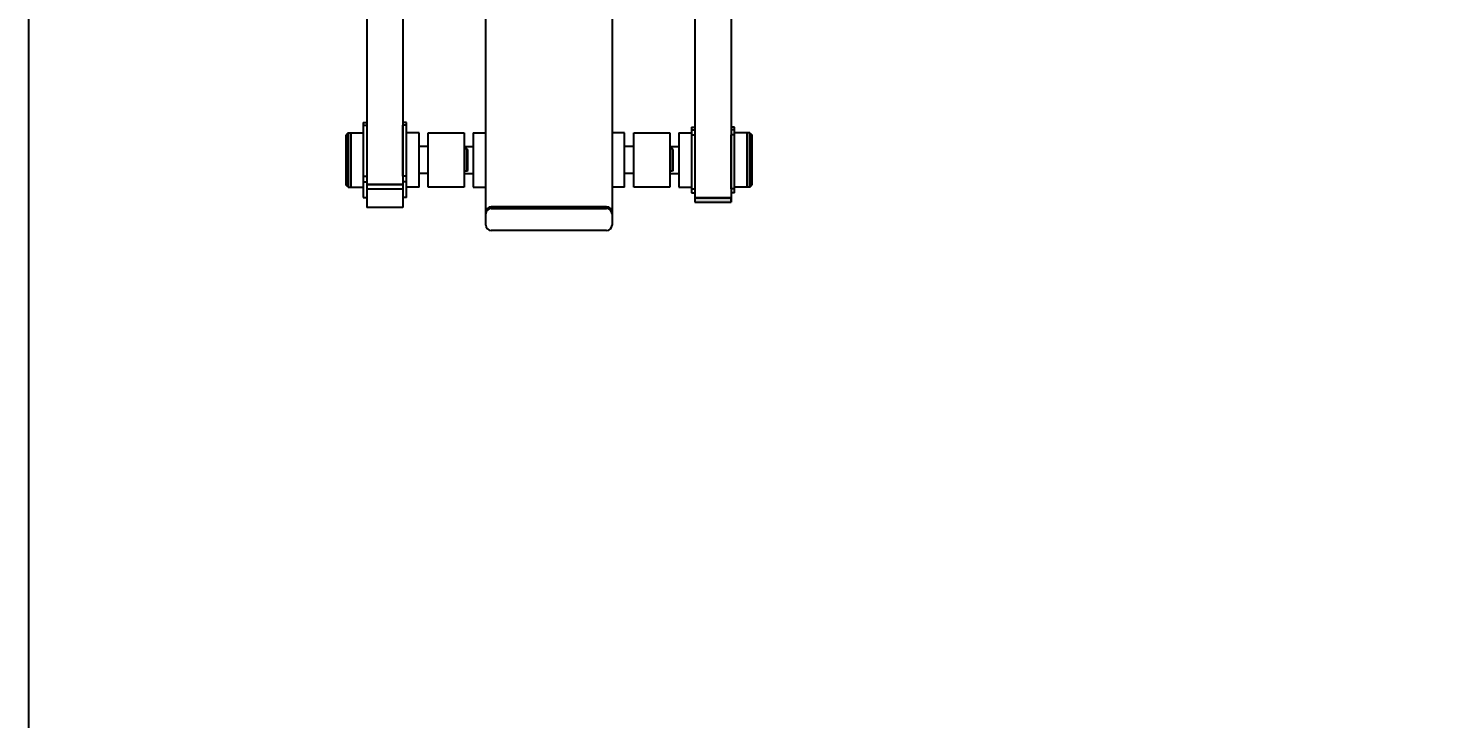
# Model space of a CAD drawing. Header units: millimetres. Extents: x -4989 to 3850, y -3780 to 2461.
# Drawn here: x -2898 to -1324, y -328 to 438 of the extents above; entities that cross this region are included whole.
import ezdxf

# ---------------------------------------------------------------- set-up
doc = ezdxf.new("R2010")
doc.units = ezdxf.units.MM
doc.layers.add('DIKOM_ОБЪЕКТ', color=7, linetype='Continuous')
doc.layers.add('DIKOM_РАЗМЕР_ОБЪЕКТА', color=7, linetype='Continuous')
doc.styles.add('style1', font='arial.ttf', dxfattribs={"width": 0.8})
doc.dimstyles.new('1-50', dxfattribs={"dimtxt": 300, "dimasz": 200, "dimexe": 100, "dimexo": 0, "dimgap": 100, "dimtad": 1, "dimdec": 0, "dimtxsty": 'style1', "dimcen": 0, "dimclrd": 7, "dimclre": 7, "dimadec": 1, "dimazin": 2, "dimtfac": 1, "dimtdec": 0, "dimtmove": 0, "dimatfit": 3, "dimfxl": 0, "dimlwd": 25, "dimlwe": 18, "dimarcsym": 0})

# ---------------------------------------------------------------- blocks, each defined once
blk = doc.blocks.new('*D0')
at = {"layer": 'Defpoints', "color": 0, "transparency": 16777216}
for p in [(3115.5, 1959.7), (-3896.5, -2039.1), (3081.8, -2039.1)]:
    blk.add_point(p, dxfattribs=at)
at = {"layer": 'DIKOM_РАЗМЕР_ОБЪЕКТА', "color": 7, "lineweight": 18, "transparency": 16777216}
for p, q in [((3115.5, 1959.7), (-3996.5, 1959.7)), ((3081.8, -2039.1), (-3996.5, -2039.1))]:
    blk.add_line(p, q, dxfattribs=at)
at = {"layer": 'DIKOM_РАЗМЕР_ОБЪЕКТА', "color": 7, "lineweight": 25, "transparency": 16777216}
blk.add_line((-3896.5, 1759.7), (-3896.5, -1839.1), dxfattribs=at)
at = {"layer": 'DIKOM_РАЗМЕР_ОБЪЕКТА', "color": 7, "transparency": 16777216}
for points in [[(-3929.8, 1759.7), (-3863.2, 1759.7), (-3896.5, 1959.7)], [(-3929.8, -1839.1), (-3863.2, -1839.1), (-3896.5, -2039.1)]]:
    blk.add_solid(points, dxfattribs=at)
at = {"layer": 'DIKOM_РАЗМЕР_ОБЪЕКТА', "color": 0, "transparency": 16777216, "insert": (-4149.7, -39.7), "char_height": 300, "attachment_point": 5, "rotation": 90, "style": 'style1'}
blk.add_mtext('4000', dxfattribs=at)

msp = doc.modelspace()

# ---------------------------------------------------------------- hatches: boundary and pattern name
at = {"layer": 'DIKOM_ОБЪЕКТ'}
h = msp.add_hatch(color=256, dxfattribs=at)
h.paths.add_polyline_path([(-2100.5, 321.5), (-2100.5, 261.6), (-2097.5, 261.6), (-2097.5, 321.5), (-2097.5, 321.6), (-2100.5, 321.6)])
h.paths.add_polyline_path([(-2095.5, 263.6), (-2095.5, 319.5), (-2095.5, 319.6), (-2097.5, 321.6), (-2097.5, 321.5), (-2097.5, 261.6)])
h.paths.add_polyline_path([(-2158.5, 244.9), (-2118.5, 244.9), (-2118.5, 249.8), (-2158.5, 249.8)])
h.paths.add_polyline_path([(-2543.5, 321.6), (-2543.5, 261.6), (-2540.5, 261.6), (-2540.5, 301.9), (-2540.5, 321.6)])
h.paths.add_polyline_path([(-2545.5, 319.6), (-2545.5, 263.6), (-2543.5, 261.6), (-2543.5, 321.6)])

# ---------------------------------------------------------------- linework, layer by layer
for p, q in [((-2390.5, 219.5), (-2390.5, 1286.6)), ((-2250.5, 1286.6), (-2250.5, 219.5)), ((-2897.5, -1349.1), (-2897.5, 1270.9)), ((-2522.5, 546.2), (-2522.5, 239.1)), ((-2482.5, 546.2), (-2482.5, 239.1)), ((-2158.5, 547.9), (-2158.5, 244.9)), ((-2118.5, 547.9), (-2118.5, 244.9)), ((-2526.5, 333.3), (-2526.5, 249.9)), ((-2526.5, 333.3), (-2522.5, 333.3)), ((-2478.5, 333.3), (-2482.5, 333.3)), ((-2478.5, 249.9), (-2478.5, 333.3)), ((-2543.5, 321.6), (-2545.5, 319.6)), ((-2545.5, 263.6), (-2545.5, 319.6)), ((-2543.5, 321.6), (-2526.5, 321.6)), ((-2543.5, 261.6), (-2543.5, 321.6)), ((-2540.5, 261.6), (-2540.5, 321.6)), ((-2540.5, 321.6), (-2540.5, 301.9)), ((-2526.5, 330.1), (-2522.5, 330.1)), ((-2522.5, 330.1), (-2522.5, 273.7)), ((-2482.5, 273.7), (-2482.5, 330.1)), ((-2478.5, 330.1), (-2482.5, 330.1)), ((-2464.5, 321.6), (-2478.5, 321.6)), ((-2464.5, 261.6), (-2464.5, 321.6)), ((-2454.5, 321.6), (-2414.5, 321.6)), ((-2454.5, 261.6), (-2454.5, 321.6)), ((-2414.5, 321.6), (-2414.5, 261.6)), ((-2404.5, 321.6), (-2404.5, 261.6)), ((-2404.5, 321.6), (-2390.5, 321.6)), ((-2236.5, 321.6), (-2250.5, 321.6)), ((-2236.5, 261.6), (-2236.5, 321.6)), ((-2226.5, 321.6), (-2186.5, 321.6)), ((-2226.5, 261.6), (-2226.5, 321.6)), ((-2186.5, 321.6), (-2186.5, 261.6)), ((-2176.5, 321.6), (-2162.5, 321.6)), ((-2176.5, 321.6), (-2176.5, 261.6)), ((-2162.5, 328.1), (-2158.5, 328.1)), ((-2162.5, 328.1), (-2162.5, 328.1)), ((-2162.5, 328.1), (-2158.5, 328.1)), ((-2162.5, 328.1), (-2162.5, 255.1)), ((-2162.5, 325), (-2158.5, 325)), ((-2162.5, 319.7), (-2158.5, 319.7)), ((-2158.5, 319.7), (-2158.5, 259.8)), ((-2114.5, 328.1), (-2118.5, 328.1)), ((-2114.5, 328.1), (-2118.5, 328.1)), ((-2114.5, 325), (-2118.5, 325)), ((-2118.5, 259.8), (-2118.5, 319.7)), ((-2114.5, 319.7), (-2118.5, 319.7)), ((-2114.5, 328.1), (-2114.5, 328.1)), ((-2114.5, 255.1), (-2114.5, 328.1)), ((-2097.5, 321.6), (-2114.5, 321.6)), ((-2100.5, 261.6), (-2100.5, 321.6)), ((-2100.5, 321.6), (-2100.5, 321.5)), ((-2100.5, 321.5), (-2100.5, 261.6)), ((-2097.5, 321.6), (-2095.5, 319.6)), ((-2097.5, 321.6), (-2097.5, 321.5)), ((-2097.5, 321.5), (-2097.5, 261.6)), ((-2095.5, 319.6), (-2095.5, 319.5)), ((-2095.5, 319.5), (-2095.5, 263.6)), ((-2540.5, 301.9), (-2540.5, 261.6)), ((-2454.5, 306.6), (-2464.5, 306.6)), ((-2414.5, 306.6), (-2404.5, 306.6)), ((-2411.5, 304.1), (-2414.5, 304.1)), ((-2410.5, 303.1), (-2411.5, 304.1)), ((-2411.5, 279.1), (-2411.5, 304.1)), ((-2410.5, 280.1), (-2410.5, 303.1)), ((-2226.5, 306.6), (-2236.5, 306.6)), ((-2186.5, 306.6), (-2176.5, 306.6)), ((-2183.5, 304.1), (-2186.5, 304.1)), ((-2182.5, 303.1), (-2183.5, 304.1)), ((-2183.5, 279.1), (-2183.5, 304.1)), ((-2182.5, 280.1), (-2182.5, 303.1)), ((-2526.5, 273.7), (-2522.5, 273.7)), ((-2478.5, 273.7), (-2482.5, 273.7)), ((-2454.5, 276.6), (-2464.5, 276.6)), ((-2411.5, 279.1), (-2414.5, 279.1)), ((-2414.5, 276.6), (-2404.5, 276.6)), ((-2410.5, 280.1), (-2411.5, 279.1)), ((-2226.5, 276.6), (-2236.5, 276.6)), ((-2183.5, 279.1), (-2186.5, 279.1)), ((-2186.5, 276.6), (-2176.5, 276.6)), ((-2182.5, 280.1), (-2183.5, 279.1)), ((-2543.5, 261.6), (-2545.5, 263.6)), ((-2543.5, 261.6), (-2526.5, 261.6)), ((-2526.5, 267.3), (-2522.5, 267.3)), ((-2522.5, 264.3), (-2482.5, 264.3)), ((-2482.5, 264.3), (-2522.5, 264.3)), ((-2522.5, 259.6), (-2482.5, 259.6)), ((-2478.5, 267.3), (-2482.5, 267.3)), ((-2464.5, 261.6), (-2478.5, 261.6)), ((-2414.5, 261.6), (-2454.5, 261.6)), ((-2404.5, 261.6), (-2390.5, 261.6)), ((-2236.5, 261.6), (-2250.5, 261.6)), ((-2186.5, 261.6), (-2226.5, 261.6)), ((-2176.5, 261.6), (-2162.5, 261.6)), ((-2162.5, 259.8), (-2158.5, 259.8)), ((-2162.5, 255.1), (-2158.5, 255.1)), ((-2114.5, 259.8), (-2118.5, 259.8)), ((-2114.5, 255.1), (-2118.5, 255.1)), ((-2097.5, 261.6), (-2114.5, 261.6)), ((-2097.5, 261.6), (-2095.5, 263.6)), ((-2526.5, 249.9), (-2522.5, 249.9)), ((-2482.5, 239.1), (-2522.5, 239.1)), ((-2478.5, 249.9), (-2482.5, 249.9)), ((-2256.5, 239.7), (-2384.5, 239.7)), ((-2384.5, 239.7), (-2256.5, 239.7)), ((-2384.5, 237.8), (-2256.5, 237.8)), ((-2158.5, 249.8), (-2118.5, 249.8)), ((-2118.5, 249.8), (-2158.5, 249.8)), ((-2158.5, 244.9), (-2118.5, 244.9)), ((-2118.5, 244.9), (-2118.5, 249.8)), ((-2256.5, 213.5), (-2384.5, 213.5))]:
    msp.add_line(p, q, dxfattribs=at)
for centre, start, end in [((-2384.5, 233.7), 90, 180), ((-2384.5, 231.8), 90, 180), ((-2256.5, 233.7), 0, 90), ((-2256.5, 231.8), 0, 90), ((-2384.5, 219.5), 180, 270), ((-2256.5, 219.5), 270, 0)]:
    msp.add_arc(centre, 6, start, end, dxfattribs=at)

# ---------------------------------------------------------------- dimensions: what is measured, and where the dimension line sits
at = {"layer": 'DIKOM_РАЗМЕР_ОБЪЕКТА'}
dim = msp.add_linear_dim(base=(-3896.5, -2039.1), p1=(3115.5, 1959.7), p2=(3081.8, -2039.1), angle=90, text='4000', dimstyle='1-50', dxfattribs=at)
dim.commit()
dim.dimension.update_dxf_attribs({"geometry": '*D0', "text_midpoint": (-3896.5, -39.7), "dimtype": 160})

doc.saveas('drawing.dxf')
